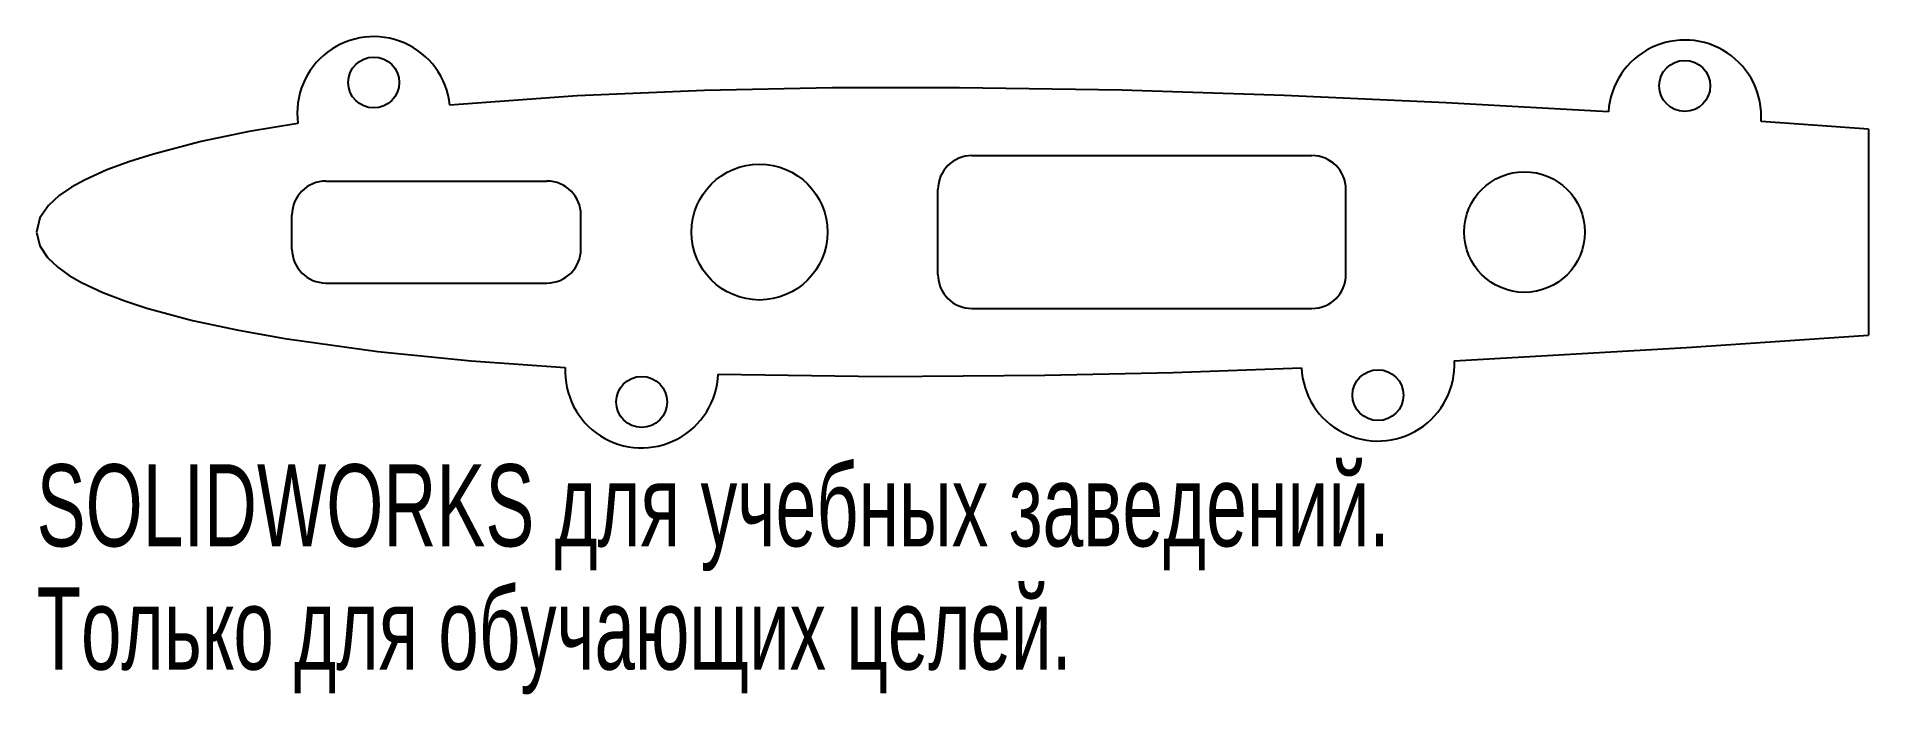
# Model space of a CAD drawing. Extents: x 110 to 218, y -27 to 12.
import ezdxf
from ezdxf.enums import TextEntityAlignment as Align

# ---------------------------------------------------------------- set-up
doc = ezdxf.new("R2010")
doc.units = 0
doc.layers.get('0').update_dxf_attribs({"linetype": 'CONTINUOUS'})

msp = doc.modelspace()

# ---------------------------------------------------------------- linework, layer by layer
at = {"color": 7, "linetype": 'CONTINUOUS'}
for p, q in [((217.75, 6.06), (217.75, -6.06)), ((165.02, 4.5), (185.02, 4.5)), ((127.02, 3), (140.02, 3)), ((163.02, -2.5), (163.02, 2.5)), ((187.02, -2.5), (187.02, 2.5)), ((125.02, -1), (125.02, 1)), ((142.02, -1), (142.02, 1)), ((127.02, -3), (140.02, -3)), ((165.02, -4.5), (185.02, -4.5))]:
    msp.add_line(p, q, dxfattribs=at)
at = {"color": 7, "linetype": 'CONTINUOUS', "flags": 128}
for points in [[(202.46, 7.08), (192.92, 7.61), (183.38, 8.03), (173.84, 8.34), (164.29, 8.49), (156.79, 8.48), (149.28, 8.33), (141.79, 8.01), (134.31, 7.47)], [(217.75, 6.06), (214.21, 6.31), (211.44, 6.5)], [(125.37, 6.39), (122.51, 5.91), (119.68, 5.32), (116.87, 4.59), (115.49, 4.16), (114.13, 3.66), (112.81, 3.06), (112.05, 2.64), (111.33, 2.15), (110.69, 1.56), (110.19, 0.84), (110, 0)], [(110, 0), (110.18, -0.81), (110.64, -1.5), (111.24, -2.07), (111.91, -2.55), (112.63, -2.97), (113.89, -3.56), (115.18, -4.05), (116.49, -4.48), (119.16, -5.2), (121.87, -5.78), (124.59, -6.27), (130.07, -7.03), (135.57, -7.58), (141.09, -7.97)], [(193.39, -7.58), (207.04, -6.79), (217.75, -6.06)], [(150.08, -8.36), (159.69, -8.5), (169.31, -8.43), (176.86, -8.26), (184.4, -7.99)]]:
    msp.add_lwpolyline(points, dxfattribs=at)
at = {"color": 7, "linetype": 'CONTINUOUS'}
for centre, radius in [((129.83, 8.8), 1.5), ((206.95, 8.6), 1.5), ((152.52, 0), 4), ((197.52, 0), 3.55), ((145.59, -10), 1.5), ((188.9, -9.6), 1.5)]:
    msp.add_circle(centre, radius, dxfattribs=at)
for centre, radius, start, end in [((129.83, 7), 4.5, 5.9601, 187.7511), ((206.95, 6.8), 4.5, 356.2176, 176.443), ((165.02, 2.5), 2, 90, 180), ((185.02, 2.5), 2, 0, 90), ((127.02, 1), 2, 90, 180), ((140.02, 1), 2, 0, 90), ((127.02, -1), 2, 180, 270), ((140.02, -1), 2, 270, 0), ((165.02, -2.5), 2, 180, 270), ((185.02, -2.5), 2, 270, 0), ((145.59, -8.2), 4.5, 177.1014, 357.9923), ((188.9, -7.8), 4.5, 182.4555, 2.7648)]:
    msp.add_arc(centre, radius, start, end, dxfattribs=at)

# ---------------------------------------------------------------- texts
for s, width, p in [('SOLIDWORKS для учебных заведений.', 0.668182, (110, -19.95)), ('Только для обучающих целей.', 0.661111, (110, -27.2))]:
    msp.add_text(s, height=4.8336, dxfattribs=dict(at, width=width)).set_placement(p, align=Align.BOTTOM_LEFT)

doc.saveas('drawing.dxf')
